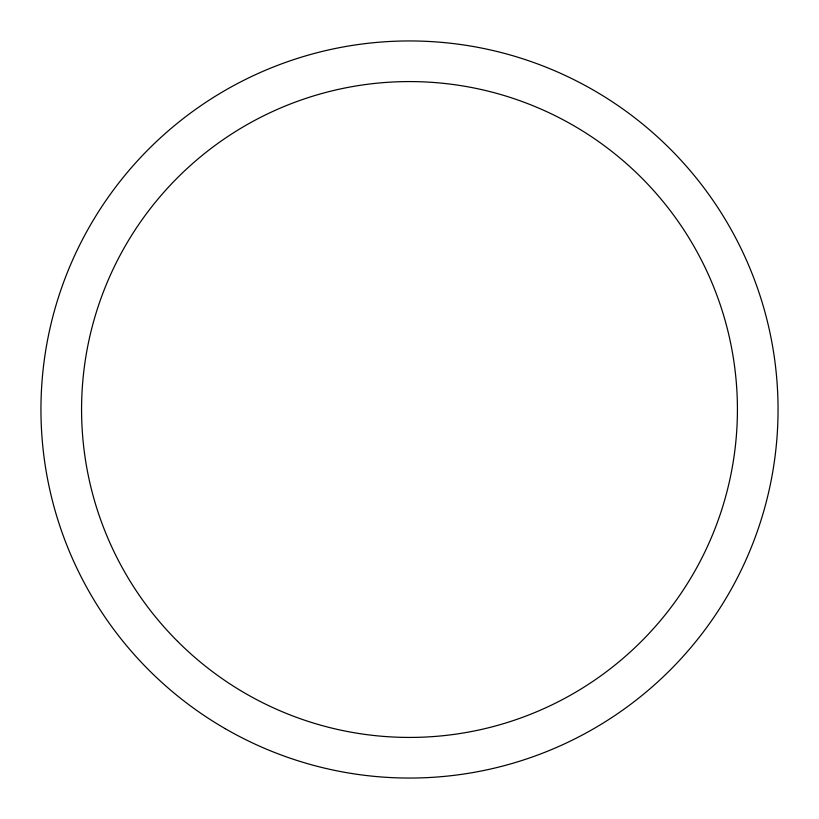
<?xml version="1.0" encoding="UTF-8"?>
<svg xmlns="http://www.w3.org/2000/svg" width="819" height="819" viewBox="0 0 819 819"><rect width="100%" height="100%" fill="white"/><g stroke="black" fill="none" stroke-linecap="round" stroke-linejoin="round"><path stroke-width="1.23" d="M225.225 728.675A368.55 368.55 0 0 0 778.05 409.5A368.55 368.55 0 0 0 225.225 90.325A368.55 368.55 0 0 0 225.225 728.675M177.621 641.379A327.917 327.917 0 0 0 726.248 494.369A327.917 327.917 0 0 0 324.631 92.752A327.917 327.917 0 0 0 177.621 641.379"/></g></svg>
